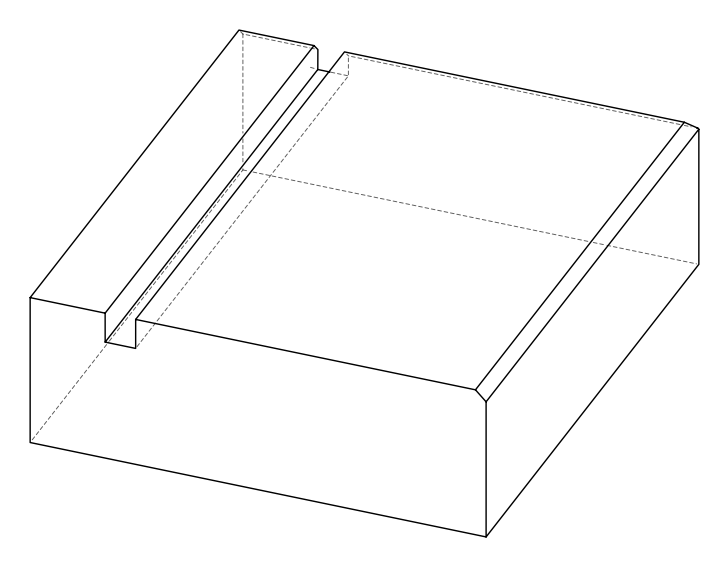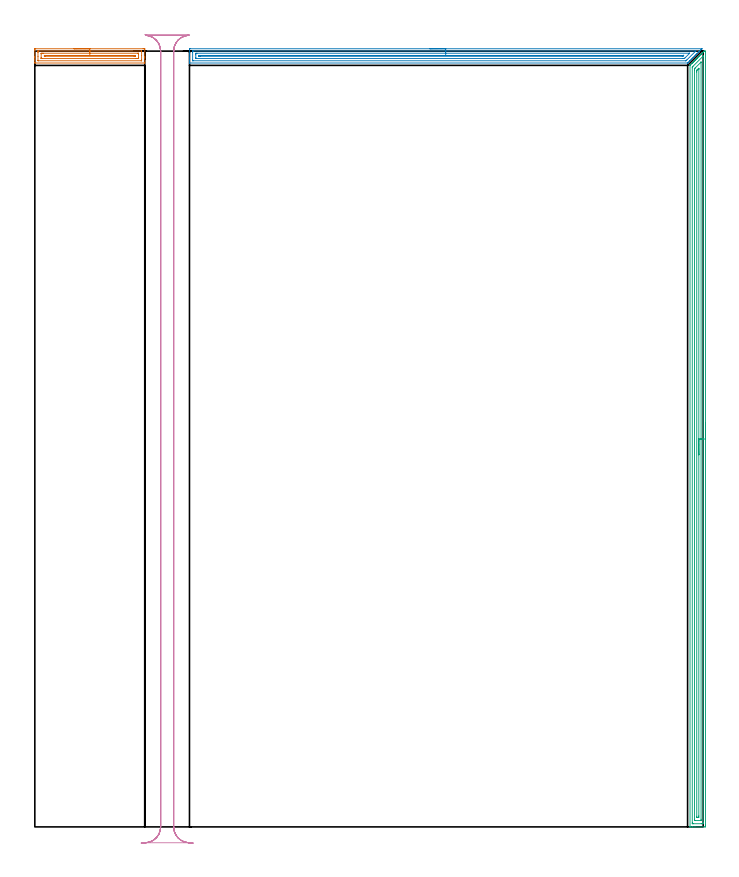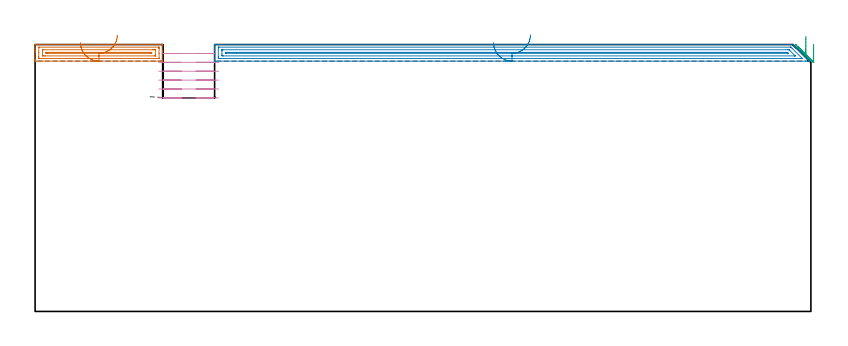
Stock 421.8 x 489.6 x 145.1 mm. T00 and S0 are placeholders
(PLAN: 4 operations, 1 tool changes, 41.5 min)
(1 AREA_MILL | FG_CHAMFER_SURFACE | UGT0205_001 | 2.39 min | 3029 mm3)
(2 AREA_MILL_1 | FG_CHAMFER_SURFACE_1 | UGT0205_001 | 10.38 min | 13357 mm3)
(3 AREA_MILL_2 | FG_CHAMFER_SURFACE_2 | UGT0205_001 | 15.75 min | 23234 mm3)
(4 MILL_RECTANGULAR_SLOT | SLOT_RECTANGULAR | UGT0201_136 | Follow Part, ap 5, ae 75% | 13.01 min | 400165 mm3)
(TOOL UGT0205_001 | Chamfer Mill 20 x 3 x 45 deg. | D20 FL50 Z2)
(TOOL UGT0201_136 | Carbide End Mill 20.0 | D20 FL30 Z4)
(OP 1 AREA_MILL)
G17 G21 G94 G90
T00 M6
G54
G17 G0 G90 X24.7 Y491.1 S1061 M3
G43 Z155.1 H0
Z146.1
G94 G1 X24.738 Z145.228 F250.
X24.852 Z144.363
X25.041 Z143.512
X25.303 Z142.68
X25.637 Z141.874
X26.04 Z141.1
X26.508 Z140.364
X27.04 Z139.672
X27.629 Z139.029
X28.272 Z138.439
X28.964 Z137.908
X29.7 Z137.44
X30.474 Z137.037
X31.28 Z136.703
X32.112 Z136.441
X32.963 Z136.252
X33.828 Z136.138
X34.7 Z136.1
X68.351
X68.865 Y491.099 Z136.101
X69.373 Y491.093 Z136.103
X69.393 Y491.091 Z136.105
X69.4 Y490.587 Z136.61
Y486.157 Z141.036
Y485.453 Z141.745
Y485.271 Z141.926
X69.399 Y482.309 Z144.889
X69.39 Y482.106 Z145.092
X69.309 Y482.1 Z145.1
X0.091
X0.01 Y482.106 Z145.092
X0. Y482.311 Z144.887
Y484.021 Z143.177
Y485.271 Z141.926
Y485.453 Z141.745
Y486.157 Z141.036
Y490.235 Z136.962
X0.003 Y490.587 Z136.61
X0.007 Y491.091 Z136.105
X0.027 Y491.093 Z136.103
X0.535 Y491.1 Z136.1
X34.7
Y489.686 Z137.514
X67.105
X67.306 Y489.679 Z137.521
X67.391 Y489.672 Z137.528
X67.396 Y489.623 Z137.577
X67.399 Y489.572 Z137.628
X67.4 Y489.392 Z137.808
Y486.888 Z140.312
Y484.385 Z142.815
Y484.076 Z143.124
X67.396 Y483.767 Z143.433
X67.39 Y483.562 Z143.638
X67.381 Y483.52 Z143.68
X67.362 Y483.518 Z143.682
X67.308 Y483.515 Z143.685
X67.09 Y483.514 Z143.686
X2.295
X2.094 Y483.521 Z143.679
X2.009 Y483.528 Z143.672
X2.004 Y483.577 Z143.623
X2.001 Y483.629 Z143.572
X2. Y483.808 Z143.392
Y486.312 Z140.888
Y488.815 Z138.385
Y489.124 Z138.076
X2.004 Y489.433 Z137.767
X2.01 Y489.638 Z137.562
X2.019 Y489.68 Z137.52
X2.038 Y489.682 Z137.518
X2.092 Y489.685 Z137.515
X2.31 Y489.686 Z137.514
X34.7
Y488.272 Z138.928
X64.972
X65.316 Y488.27 Z138.93
X65.364 Y488.268 Z138.932
X65.385 Y488.266 Z138.934
X65.392 Y488.181 Z139.019
X65.399 Y488.013 Z139.187
X65.4 Y487.929 Z139.271
Y487.845 Z139.355
Y485.271 Z141.929
Y485.187 Z142.013
X65.397 Y485.103 Z142.097
X65.39 Y484.941 Z142.259
X65.316 Y484.936 Z142.264
X64.77 Y484.93 Z142.27
X64.428 Y484.929 Z142.271
X63.884 Y484.928 Z142.272
X4.428 Y484.929 Z142.271
X4.084 Y484.93 Z142.27
X4.036 Y484.932 Z142.268
X4.015 Y484.934 Z142.266
X4.008 Y485.019 Z142.181
X4.001 Y485.187 Z142.013
X4. Y485.271 Z141.929
Y485.356 Z141.844
Y487.929 Z139.271
Y488.013 Z139.187
X4.003 Y488.097 Z139.103
X4.01 Y488.26 Z138.94
X4.084 Y488.265 Z138.935
X4.63 Y488.27 Z138.93
X4.972 Y488.271 Z138.929
X5.516 Y488.272 Z138.928
X34.7
Y486.857 Z140.343
X62.84
X63.354 Y486.852 Z140.348
X63.383 Y486.851 Z140.349
X63.39 Y486.826 Z140.374
X63.394 Y486.751 Z140.449
X63.397 Y486.6 Z140.6
X63.394 Y486.449 Z140.751
X63.39 Y486.374 Z140.826
X63.383 Y486.349 Z140.851
X63.35 Y486.348 Z140.852
X62.839 Y486.344 Z140.856
X62.653 Y486.343 Z140.857
X6.56 Y486.344 Z140.856
X6.046 Y486.348 Z140.852
X6.017 Y486.349 Z140.851
X6.01 Y486.374 Z140.826
X6.006 Y486.449 Z140.751
X6.003 Y486.6 Z140.6
X6.006 Y486.751 Z140.449
X6.01 Y486.826 Z140.374
X6.017 Y486.851 Z140.349
X6.05 Y486.853 Z140.347
X6.231 Y486.855 Z140.345
X6.747 Y486.857 Z140.343
X6.933
X34.7
X35.572 Z140.381
X36.436 Z140.495
X37.288 Z140.683
X38.12 Z140.946
X38.926 Z141.28
X39.7 Z141.682
X40.436 Z142.151
X41.128 Z142.682
X41.771 Z143.272
X42.36 Z143.915
X42.891 Z144.607
X43.36 Z145.343
X43.763 Z146.116
X44.097 Z146.922
X44.359 Z147.754
X44.548 Z148.606
X44.662 Z149.471
X44.7 Z150.343
G0 Z155.1
M5
M2
(OP 2 AREA_MILL_1)
G17 G21 G94 G90
T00 M6
G54
G17 G0 G90 X249.3 Y491.1 S1061 M3
G43 Z155.1 H0
Z146.1
G94 G1 X249.338 Z145.228 F250.
X249.452 Z144.363
X249.641 Z143.512
X249.903 Z142.68
X250.237 Z141.874
X250.64 Z141.1
X251.109 Z140.364
X251.64 Z139.672
X252.229 Z139.029
X252.872 Z138.44
X253.564 Z137.908
X254.3 Z137.44
X255.074 Z137.037
X255.88 Z136.703
X256.712 Z136.441
X257.564 Z136.252
X258.428 Z136.138
X259.3 Z136.1
X420.739
X420.989 Y491.097 Z136.102
X420.99 Y491.096 Z136.103
X420.989 Y491.089 Z136.11
X420.756 Y490.856 Z136.344
X420.692 Y490.791 Z136.408
X420.488 Y490.587 Z136.61
X419.89 Y489.99 Z137.21
X419.799 Y489.898 Z137.3
X419.602 Y489.701 Z137.495
X419.023 Y489.123 Z138.077
X418.907 Y489.006 Z138.193
X418.717 Y488.815 Z138.381
X418.156 Y488.256 Z138.944
X418.014 Y488.113 Z139.085
X417.831 Y487.929 Z139.267
X417.29 Y487.389 Z139.81
X416.945 Y487.043 Z140.153
X416.423 Y486.523 Z140.677
X416.059 Y486.157 Z141.039
X415.556 Y485.656 Z141.544
X415.173 Y485.271 Z141.925
X414.689 Y484.789 Z142.411
X414.287 Y484.385 Z142.811
X413.822 Y483.923 Z143.277
X413.401 Y483.499 Z143.697
X413.254 Y483.354 Z143.845
X412.957 Y483.057 Z144.143
X412.515 Y482.614 Z144.583
X412.001 Y482.102 Z145.098
X411.999 Y482.101
X411.992 Y482.1 Z145.1
X97.76
X97.609 Y482.103 Z145.088
X97.6 Y482.125 Z145.066
Y482.467 Z144.732
Y482.865 Z144.334
Y483.499 Z143.696
Y484.702 Z142.495
Y485.271 Z141.923
Y490.302 Z136.895
X97.603 Y490.587 Z136.611
X97.608 Y491.092 Z136.106
X97.694 Y491.094 Z136.103
X98.206 Y491.1 Z136.1
X259.3
Y489.686 Z137.514
X416.839
X417.025 Y489.682 Z137.518
X417.106 Y489.679 Z137.521
X417.102 Y489.663 Z137.537
X417.076 Y489.632 Z137.568
X416.987 Y489.538 Z137.662
X411.469 Y484.019 Z143.181
X411.207 Y483.76 Z143.44
X410.991 Y483.553 Z143.647
X410.956 Y483.521 Z143.679
X410.905 Y483.518 Z143.682
X410.796 Y483.516 Z143.684
X410.577 Y483.514 Z143.686
X99.976
X99.769 Y483.516 Z143.684
X99.666 Y483.518 Z143.682
X99.622 Y483.521 Z143.679
X99.61 Y483.547 Z143.653
X99.606 Y483.646 Z143.554
X99.601 Y483.887 Z143.313
X99.6 Y488.815 Z138.385
X99.602 Y489.201 Z137.999
X99.61 Y489.59 Z137.61
X99.616 Y489.679 Z137.521
X99.662 Y489.682 Z137.518
X99.772 Y489.684 Z137.516
X99.991 Y489.686 Z137.514
X259.3
Y488.272 Z138.928
X412.91 Y488.271 Z138.929
X413.036 Y488.269 Z138.931
X413.254 Y488.265 Z138.935
X413.255 Y488.26 Z138.94
X413.254 Y488.255 Z138.945
X410.271 Y485.271 Z141.929
X409.975 Y484.983 Z142.217
X409.932 Y484.943 Z142.257
X409.856 Y484.935 Z142.265
X409.684 Y484.933 Z142.267
X409.136 Y484.929 Z142.271
X102.121
X101.776 Y484.93 Z142.27
X101.661 Y484.932 Z142.268
X101.623 Y484.935 Z142.265
X101.61 Y484.942 Z142.258
X101.606 Y484.981 Z142.219
X101.602 Y485.097 Z142.103
X101.6 Y485.271 Z141.929
Y485.446 Z141.754
Y487.217 Z139.983
X101.601 Y487.929 Z139.271
X101.603 Y488.1 Z139.1
X101.613 Y488.265 Z138.935
X101.776 Y488.267 Z138.933
X102.324 Y488.271 Z138.929
X259.3 Y488.272 Z138.928
Y486.857 Z140.343
X409.305
X409.356 Y486.856 Z140.344
X409.39 Y486.853 Z140.347
X409.392 Y486.851 Z140.349
X409.39 Y486.846 Z140.354
X409.329 Y486.78 Z140.42
X409.258 Y486.707 Z140.493
X409.194 Y486.643 Z140.557
X409.031 Y486.481 Z140.719
X408.969 Y486.422 Z140.778
X408.905 Y486.366 Z140.834
X408.884 Y486.349 Z140.851
X408.856 Y486.347 Z140.853
X408.792 Y486.345 Z140.855
X408.604 Y486.343 Z140.857
X104.266
X103.748 Y486.347 Z140.853
X103.662 Y486.35 Z140.85
X103.61 Y486.354 Z140.846
X103.608 Y486.398 Z140.802
X103.606 Y486.6 Z140.6
X103.608 Y486.802 Z140.398
X103.61 Y486.846 Z140.354
X103.663 Y486.85 Z140.35
X103.751 Y486.855 Z140.345
X103.935 Y486.856 Z140.344
X109.473 Y486.857 Z140.343
X259.3
X260.172 Z140.381
X261.037 Z140.495
X261.888 Z140.683
X262.72 Z140.946
X263.526 Z141.28
X264.3 Z141.682
X265.036 Z142.151
X265.728 Z142.682
X266.371 Z143.272
X266.96 Z143.915
X267.492 Z144.607
X267.96 Z145.343
X268.363 Z146.116
X268.697 Z146.922
X268.959 Z147.754
X269.148 Z148.606
X269.262 Z149.471
X269.3 Z150.343
G0 Z155.1
M5
M2
(OP 3 AREA_MILL_2)
G17 G21 G94 G90
T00 M6
G54
G17 G0 G90 X423.3 Y254.8 S1061 M3
G43 Z155.1 H0
Z145.3
G94 G1 Y254.762 Z144.428 F250.
Y254.648 Z143.564
Y254.459 Z142.712
Y254.197 Z141.88
Y253.863 Z141.074
Y253.46 Z140.3
Y252.992 Z139.564
Y252.46 Z138.872
Y251.871 Z138.229
Y251.228 Z137.64
Y250.536 Z137.108
Y249.8 Z136.64
Y249.026 Z136.237
Y248.22 Z135.903
Y247.388 Z135.641
Y246.536 Z135.452
Y245.672 Z135.338
Y244.8 Z135.3
Y1.039
X423.299 Y0.633 Z135.301
X423.295 Y0.15 Z135.304
X423.292 Y0.009 Z135.306
X422.818 Y0. Z135.779
X416.633 Z141.962
X415.232 Z143.365
X414.865 Z143.73
X413.899 Z144.701
X413.53 Y0.01 Z145.061
X413.513 Y0.035 Z145.079
X413.504 Y0.061 Z145.09
X413.5 Y0.185 Z145.1
Y480.471
X413.504 Y480.596 Z145.089
X413.512 Y480.609 Z145.081
X413.682 Y480.782 Z144.918
X413.818 Y480.918 Z144.782
X413.982 Y481.083 Z144.615
X414.712 Y481.812 Z143.887
X414.865 Y481.967 Z143.731
X415.304 Y482.404 Z143.296
X415.606 Y482.707 Z142.993
X415.749 Y482.851 Z142.847
X416.156 Y483.256 Z142.444
X416.203 Y483.303 Z142.397
X416.5 Y483.601 Z142.098
X416.633 Y483.735 Z141.964
X417.009 Y484.109 Z141.591
X417.145 Y484.245 Z141.455
X417.395 Y484.496 Z141.204
X417.516 Y484.618 Z141.08
X417.862 Y484.962 Z140.738
X418.061 Y485.161 Z140.539
X418.289 Y485.39 Z140.309
X418.4 Y485.502 Z140.196
X418.842 Y485.942 Z139.758
X419.284 Y486.385 Z139.312
X419.725 Y486.826 Z138.874
X420.167 Y487.269 Z138.429
X420.377 Y487.477 Z138.223
X420.421 Y487.521 Z138.179
X421.051 Y488.153 Z137.545
X421.271 Y488.371 Z137.329
X421.935 Y489.036 Z136.662
X422.126 Y489.226 Z136.474
X422.166 Y489.266 Z136.434
X422.376 Y489.477 Z136.222
X422.466 Y489.564 Z136.132
X422.509 Y489.599 Z136.087
X422.818 Y489.6 Z135.78
X422.926 Z135.673
X423.291 Y489.599 Z135.305
X423.3 Y489.482 Z135.3
Y244.8
X421.886 Z136.714
X421.885 Y2.471 Z136.715
Y2.421
X421.876 Y2.01 Z136.724
X421.465 Y2.002 Z137.135
X421.051 Y2.001 Z137.549
X420.583 Y2. Z138.017
X415.749 Y2.001 Z142.851
X415.279 Y2.003 Z143.321
X415.033 Y2.01 Z143.567
X414.921 Y2.027 Z143.679
X414.915 Y2.371 Z143.685
Y2.421
Y479.129
X414.921 Y479.547 Z143.679
X415.124 Y479.762 Z143.476
X415.375 Y480.024 Z143.225
X421.704 Y486.354 Z136.896
X421.786 Y486.434 Z136.814
X421.852 Y486.495 Z136.748
X421.87 Y486.509 Z136.73
X421.883 Y486.336 Z136.717
X421.885 Y486.284 Z136.715
Y486.198
X421.886 Y244.8 Z136.714
X420.472 Z138.128
X420.471 Y4.797 Z138.129
X420.47 Y4.21 Z138.13
X420.468 Y4.056 Z138.132
X420.466 Y4.02 Z138.134
X420.464 Y4.01 Z138.136
X420.443 Y4.007 Z138.157
X420.373 Y4.001 Z138.227
X416.84 Y4. Z141.76
X416.633 Y4.001 Z141.967
X416.425 Y4.003 Z142.175
X416.366 Y4.006 Z142.234
X416.336 Y4.01 Z142.264
X416.334 Y4.027 Z142.266
X416.331 Y4.107 Z142.269
X416.329 Y4.21 Z142.271
Y477.34
X416.33 Y477.647 Z142.27
X416.336 Y478.235 Z142.264
X416.341 Y478.53 Z142.259
X416.633 Y478.83 Z141.967
X416.78 Y478.98 Z141.82
X420.396 Y482.595 Z138.204
X420.432 Y482.629 Z138.168
X420.459 Y482.65 Z138.141
X420.465 Y482.653 Z138.135
X420.466 Y482.638 Z138.134
X420.47 Y482.547 Z138.13
X420.471 Y482.493 Z138.129
X420.472 Y482.399 Z138.128
Y244.8
X419.057 Z139.543
Y6.893
X419.054 Y6.232 Z139.546
X419.05 Y6.016 Z139.55
X418.841 Y6.01 Z139.759
X418.4 Y6. Z140.2
X417.959 Y6.008 Z140.641
X417.75 Y6.014 Z140.85
X417.748 Y6.135 Z140.852
X417.743 Y6.664 Z140.857
Y476.446
X417.746 Y477.108 Z140.854
X417.75 Y477.34 Z140.85
X417.76 Y477.499 Z140.84
X417.864 Y477.609 Z140.736
X417.998 Y477.747 Z140.602
X418.686 Y478.438 Z139.914
X418.886 Y478.637 Z139.714
X418.941 Y478.689 Z139.659
X419.007 Y478.747 Z139.593
X419.051 Y478.78 Z139.549
X419.053 Y478.709 Z139.547
X419.056 Y478.465 Z139.544
X419.057 Y478.235 Z139.543
Y478.085
Y244.8
Y243.928 Z139.581
Y243.064 Z139.695
Y242.212 Z139.883
Y241.38 Z140.146
Y240.574 Z140.48
Y239.8 Z140.882
Y239.064 Z141.351
Y238.372 Z141.882
Y237.729 Z142.472
Y237.14 Z143.115
Y236.608 Z143.807
Y236.14 Z144.543
Y235.737 Z145.316
Y235.403 Z146.122
Y235.141 Z146.954
Y234.952 Z147.806
Y234.838 Z148.671
Y234.8 Z149.543
G0 Z155.1
M5
M2
(OP 4 MILL_RECTANGULAR_SLOT)
G17 G21 G94 G90
T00 M6
G54
G17 G0 G90 X69.34 Y500.04 S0 M3
G43 Z155.1 H0
Z140.267
G94 G1 X72.218 Y499.195 F250.
G2 X79.4 Y489.6 R10. F500.
G1 Y0.
G2 X70.174 Y-9.97 R10.
G1 Y-10.
X96.826
Y-9.97
G2 X87.6 Y0. R10.
G1 Y489.6
G2 X94.782 Y499.195 R10.
G1 X97.661 Y500.04 F250.
G0 Z155.1
X99.817 Y-10.202
Z135.433
G1 X96.826 Y-9.97
G2 X87.6 Y0. R10. F500.
G1 Y489.6
G2 X97.153 Y499.59 R10.
G1 X69.847
G2 X79.4 Y489.6 R10.
G1 Y0.
G2 X70.174 Y-9.97 R10.
G1 X67.183 Y-10.202 F250.
G0 X99.817 Z130.6
G1 X96.826 Y-9.97
G2 X87.6 Y0. R10. F500.
G1 Y489.6
G2 X97.153 Y499.59 R10.
G1 X69.847
G2 X79.4 Y489.6 R10.
G1 Y0.
G2 X70.174 Y-9.97 R10.
G1 X67.183 Y-10.202 F250.
G0 X99.817 Z125.767
G1 X96.826 Y-9.97
G2 X87.6 Y0. R10. F500.
G1 Y489.6
G2 X97.153 Y499.59 R10.
G1 X69.847
G2 X79.4 Y489.6 R10.
G1 Y0.
G2 X70.174 Y-9.97 R10.
G1 X67.183 Y-10.202 F250.
G0 X99.817 Z120.933
G1 X96.826 Y-9.97
G2 X87.6 Y0. R10. F500.
G1 Y489.6
G2 X97.153 Y499.59 R10.
G1 X69.847
G2 X79.4 Y489.6 R10.
G1 Y0.
G2 X70.174 Y-9.97 R10.
G1 X67.183 Y-10.202 F250.
G0 X99.817 Z116.1
G1 X96.826 Y-9.97
G2 X87.6 Y0. R10. F500.
G1 Y489.6
G2 X97.153 Y499.59 R10.
G1 X69.847
G2 X79.4 Y489.6 R10.
G1 Y0.
G2 X70.174 Y-9.97 R10.
G1 X67.183 Y-10.202 F250.
G0 Z155.1
M5
M2
